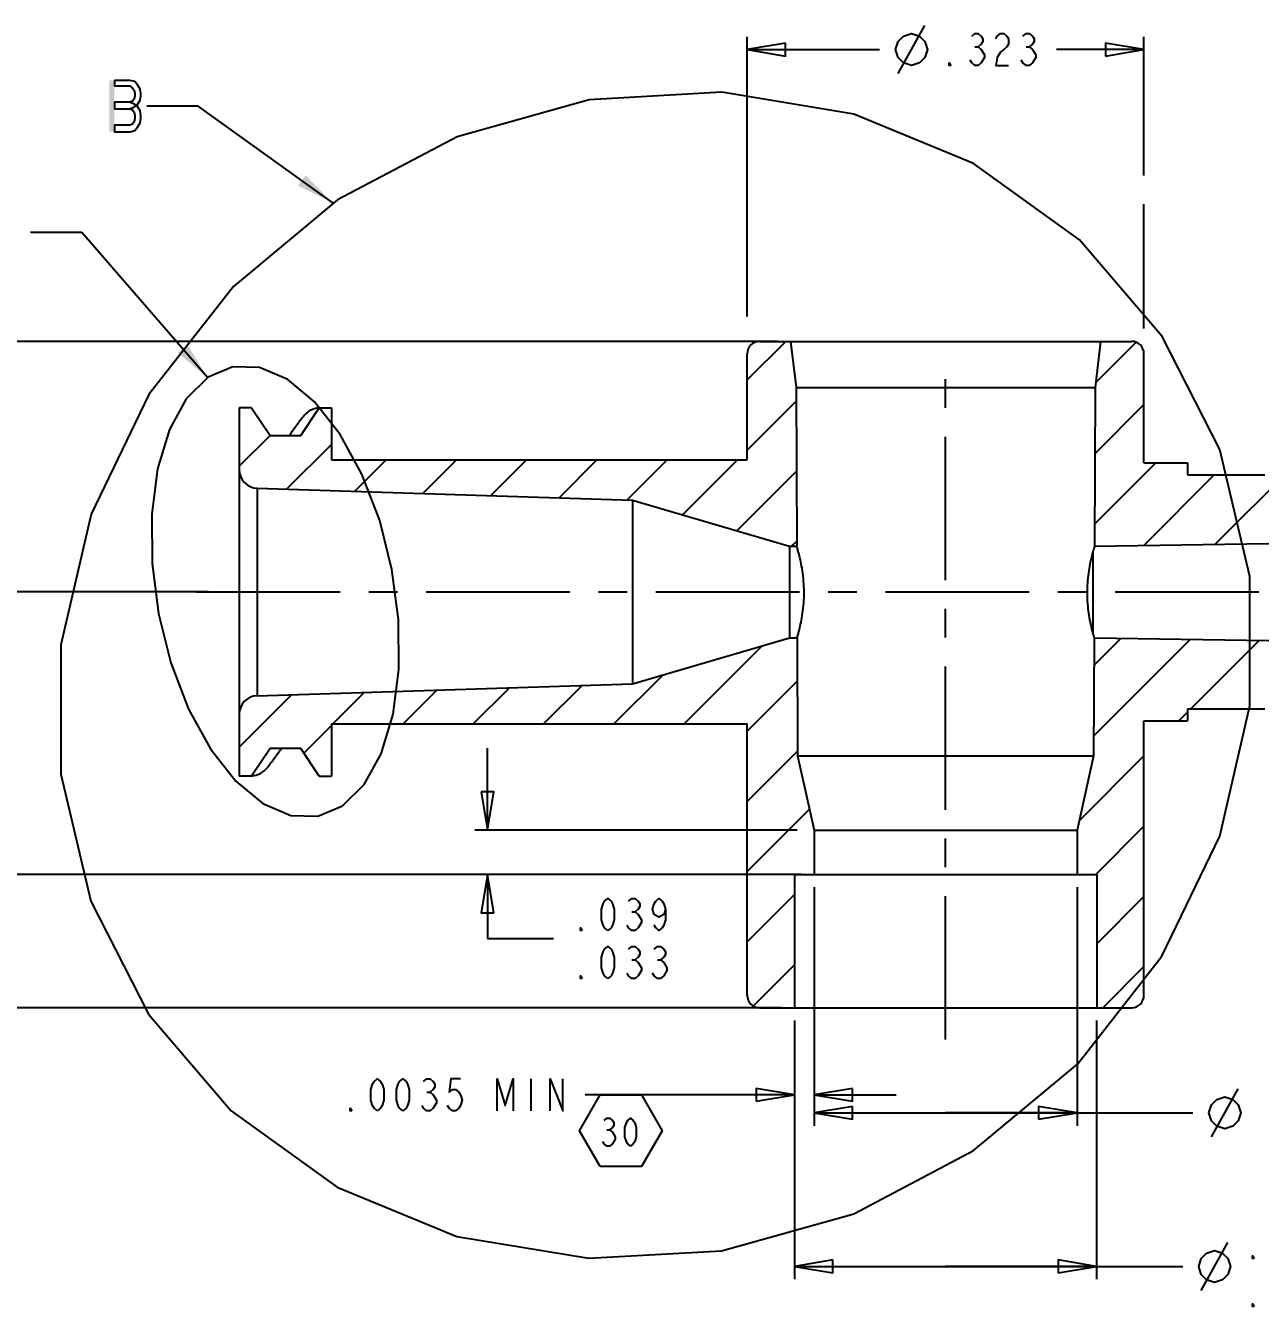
# Model space of a CAD drawing. Extents: x 0 to 34, y 0 to 22.
# Drawn here: x 11.95 to 17.98, y 7.23 to 13.49 of the extents above; entities that cross this region are included whole.
import ezdxf

# ---------------------------------------------------------------- set-up
doc = ezdxf.new("R2010")
doc.units = 0
doc.header["$LTSCALE"] = 1.87
doc.header["$MEASUREMENT"] = 0
doc.linetypes.add('CENTER', pattern=[0.6, 0.375, -0.075, 0.075, -0.075])
doc.linetypes.add('PHANTOM', pattern=[0.8, 0.45, -0.05, 0.1, -0.05, 0.1, -0.05])
doc.layers.get('0').update_dxf_attribs({"linetype": 'CONTINUOUS'})
for name, color, linetype in [('DEFAULT_1', 7, 'CENTER'), ('DEFAULT_3', 7, 'PHANTOM'), ('DETAIL_ITEMS', 7, 'CONTINUOUS')]:
    doc.layers.add(name, color=color, linetype=linetype)
doc.dimstyles.new('DIMSTYLE_1', dxfattribs={"dimtxt": 0.15625, "dimasz": 0.18, "dimexe": 0.18, "dimexo": 0.0625, "dimgap": 0.09, "dimtad": 0, "dimtih": 1, "dimtoh": 1, "dimdec": 4, "dimlfac": 0.166667, "dimzin": 0, "dimdsep": 46, "dimtxsty": 'Standard', "dimcen": 0.09, "dimadec": 0, "dimazin": 0, "dimtp": 0.003, "dimtm": 0.003, "dimtfac": 1, "dimtdec": 4, "dimtofl": 0, "dimtmove": 0, "dimatfit": 0, "dimfxl": 0, "dimtolj": 1, "dimtzin": 0, "dimarcsym": 0})
doc.dimstyles.new('DIMSTYLE_12', dxfattribs={"dimtxt": 0.15625, "dimasz": 0.18, "dimexe": 0.18, "dimexo": 0.0625, "dimgap": 0.09, "dimtad": 0, "dimtih": 1, "dimtoh": 1, "dimdec": 4, "dimlfac": 0.166667, "dimzin": 0, "dimdsep": 46, "dimtxsty": 'Standard', "dimcen": 0.09, "dimadec": 0, "dimazin": 0, "dimtp": 0.014, "dimtm": 0.006, "dimtfac": 1, "dimtdec": 4, "dimtofl": 0, "dimtmove": 0, "dimatfit": 0, "dimfxl": 0, "dimtolj": 1, "dimtzin": 0, "dimarcsym": 0})
doc.dimstyles.new('DIMSTYLE_2', dxfattribs={"dimtxt": 0.15625, "dimasz": 0.18, "dimexe": 0.18, "dimexo": 0.0625, "dimgap": 0.09, "dimtad": 0, "dimtih": 1, "dimtoh": 1, "dimdec": 4, "dimlfac": 0.166667, "dimzin": 0, "dimdsep": 46, "dimtxsty": 'Standard', "dimcen": 0.09, "dimadec": 0, "dimazin": 0, "dimtp": 0.005, "dimtm": 0.005, "dimtfac": 1, "dimtdec": 4, "dimtofl": 0, "dimtmove": 0, "dimatfit": 0, "dimfxl": 0, "dimtolj": 1, "dimtzin": 0, "dimarcsym": 0})
doc.dimstyles.new('DIMSTYLE_3', dxfattribs={"dimtxt": 0.15625, "dimasz": 0.18, "dimexe": 0.18, "dimexo": 0.0625, "dimgap": 0.09, "dimtad": 0, "dimtih": 1, "dimtoh": 1, "dimdec": 4, "dimlfac": 0.166667, "dimzin": 0, "dimdsep": 46, "dimtxsty": 'Standard', "dimcen": 0.09, "dimadec": 0, "dimazin": 0, "dimtp": 0.0075, "dimtm": 0.0075, "dimtfac": 1, "dimtdec": 4, "dimtofl": 0, "dimtmove": 0, "dimatfit": 0, "dimfxl": 0, "dimtolj": 1, "dimtzin": 0, "dimarcsym": 0})
doc.dimstyles.new('DIMSTYLE_5', dxfattribs={"dimtxt": 0.15625, "dimasz": 0.18, "dimexe": 0.18, "dimexo": 0.0625, "dimgap": 0.09, "dimtad": 0, "dimtih": 1, "dimtoh": 1, "dimdec": 4, "dimlfac": 0.166667, "dimzin": 0, "dimdsep": 46, "dimtxsty": 'Standard', "dimcen": 0.09, "dimadec": 0, "dimazin": 0, "dimtp": 0.002, "dimtm": 0.002, "dimtfac": 1, "dimtdec": 4, "dimtofl": 0, "dimtmove": 0, "dimatfit": 0, "dimfxl": 0, "dimtolj": 1, "dimtzin": 0, "dimarcsym": 0})
doc.dimstyles.new('DIMSTYLE_6', dxfattribs={"dimtxt": 0.15625, "dimasz": 0.18, "dimexe": 0.18, "dimexo": 0.0625, "dimgap": 0.09, "dimtad": 0, "dimtih": 1, "dimtoh": 1, "dimdec": 4, "dimlfac": 0.166667, "dimzin": 0, "dimdsep": 46, "dimtxsty": 'Standard', "dimcen": 0.09, "dimadec": 0, "dimazin": 0, "dimtp": 0.006, "dimtm": 0.006, "dimtfac": 1, "dimtdec": 4, "dimtofl": 0, "dimtmove": 0, "dimatfit": 0, "dimfxl": 0, "dimtolj": 1, "dimtzin": 0, "dimarcsym": 0})

# ---------------------------------------------------------------- blocks, each defined once
blk = doc.blocks.new('*D0')
at = {"color": 2, "linetype": 'Continuous'}
for p, q in [((15.4761, 12.0659), (15.4761, 13.4319)), ((17.4141, 12.7543), (17.4141, 13.4319)), ((15.4761, 13.3694), (16.1223, 13.3694)), ((17.4141, 13.3694), (16.9869, 13.3694)), ((17.4141, 12.0066), (17.4141, 12.6144))]:
    blk.add_line(p, q, dxfattribs=at)
for points in [[(15.6636, 13.4006), (15.4761, 13.3694), (15.6636, 13.3381), (15.6636, 13.4006)], [(17.2266, 13.3381), (17.4141, 13.3694), (17.2266, 13.4006), (17.2266, 13.3381)]]:
    blk.add_lwpolyline(points, dxfattribs=at)
blk = doc.blocks.new('*D1')
at = {"color": 2, "linetype": 'Continuous'}
for p, q in [((15.4235, 11.944), (11.4188, 11.944)), ((11.4813, 11.944), (11.4813, 11.6313)), ((11.4813, 10.72), (11.4813, 11.3188)), ((11.8376, 10.72), (11.4188, 10.72))]:
    blk.add_line(p, q, dxfattribs=at)
for points in [[(11.5126, 11.7565), (11.4813, 11.944), (11.4501, 11.7565), (11.5126, 11.7565)], [(11.4501, 10.9075), (11.4813, 10.72), (11.5126, 10.9075), (11.4501, 10.9075)]]:
    blk.add_lwpolyline(points, dxfattribs=at)
blk = doc.blocks.new('*D2')
at = {"color": 2, "linetype": 'Continuous'}
for p, q in [((15.4235, 11.944), (9.7908, 11.944)), ((9.8533, 11.944), (9.8533, 10.5689)), ((9.8533, 8.689), (9.8533, 10.022)), ((15.4532, 8.689), (9.7908, 8.689))]:
    blk.add_line(p, q, dxfattribs=at)
for points in [[(9.8845, 11.7565), (9.8533, 11.944), (9.822, 11.7565), (9.8845, 11.7565)], [(9.822, 8.8765), (9.8533, 8.689), (9.8845, 8.8765), (9.822, 8.8765)]]:
    blk.add_lwpolyline(points, dxfattribs=at)
blk = doc.blocks.new('*D7')
at = {"color": 2, "linetype": 'Continuous'}
for p, q in [((15.8031, 9.2775), (15.8031, 8.1125)), ((17.0871, 9.2775), (17.0871, 8.1125)), ((15.8031, 8.175), (16.4451, 8.175)), ((17.0871, 8.175), (16.4451, 8.175)), ((16.4451, 8.175), (17.6532, 8.175))]:
    blk.add_line(p, q, dxfattribs=at)
for points in [[(15.9906, 8.2063), (15.8031, 8.175), (15.9906, 8.1438), (15.9906, 8.2063)], [(16.8996, 8.1438), (17.0871, 8.175), (16.8996, 8.2063), (16.8996, 8.1438)]]:
    blk.add_lwpolyline(points, dxfattribs=at)
blk = doc.blocks.new('*D9')
at = {"color": 2, "linetype": 'Continuous'}
for p, q in [((15.7071, 8.6265), (15.7071, 7.3625)), ((17.1831, 8.6265), (17.1831, 7.3625)), ((15.7071, 7.425), (16.4451, 7.425)), ((17.1831, 7.425), (16.4451, 7.425)), ((16.4451, 7.425), (17.6032, 7.425))]:
    blk.add_line(p, q, dxfattribs=at)
for points in [[(15.8946, 7.4563), (15.7071, 7.425), (15.8946, 7.3938), (15.8946, 7.4563)], [(16.9956, 7.3938), (17.1831, 7.425), (16.9956, 7.4563), (16.9956, 7.3938)]]:
    blk.add_lwpolyline(points, dxfattribs=at)
blk = doc.blocks.new('*D10')
at = {"color": 2, "linetype": 'Continuous'}
for p, q in [((14.2077, 9.556), (14.2077, 9.956)), ((15.7199, 9.556), (14.1452, 9.556)), ((15.5966, 9.34), (14.1452, 9.34)), ((14.2077, 9.34), (14.2077, 9.0265)), ((14.2077, 9.0265), (14.5296, 9.0265))]:
    blk.add_line(p, q, dxfattribs=at)
for points in [[(14.1765, 9.7435), (14.2077, 9.556), (14.239, 9.7435), (14.1765, 9.7435)], [(14.239, 9.1525), (14.2077, 9.34), (14.1765, 9.1525), (14.239, 9.1525)]]:
    blk.add_lwpolyline(points, dxfattribs=at)
blk = doc.blocks.new('*D22')
at = {"color": 2, "linetype": 'Continuous'}
for p, q in [((12.8446, 10.72), (11.4364, 10.72)), ((11.4989, 10.72), (11.4989, 10.3345)), ((11.4989, 9.34), (11.4989, 9.7876)), ((15.5915, 9.34), (11.4364, 9.34))]:
    blk.add_line(p, q, dxfattribs=at)
for points in [[(11.5302, 10.5325), (11.4989, 10.72), (11.4677, 10.5325), (11.5302, 10.5325)], [(11.4677, 9.5275), (11.4989, 9.34), (11.5302, 9.5275), (11.4677, 9.5275)]]:
    blk.add_lwpolyline(points, dxfattribs=at)
blk = doc.blocks.new('*D27')
at = {"color": 2, "linetype": 'Continuous'}
for p, q in [((15.6254, 11.944), (10.5093, 11.944)), ((10.5718, 11.944), (10.5718, 11.0008)), ((10.5718, 9.34), (10.5718, 10.6883)), ((15.7406, 9.34), (10.5093, 9.34))]:
    blk.add_line(p, q, dxfattribs=at)
for points in [[(10.6031, 11.7565), (10.5718, 11.944), (10.5406, 11.7565), (10.6031, 11.7565)], [(10.5406, 9.5275), (10.5718, 9.34), (10.6031, 9.5275), (10.5406, 9.5275)]]:
    blk.add_lwpolyline(points, dxfattribs=at)
blk = doc.blocks.new('*D45')
at = {"color": 2, "linetype": 'Continuous'}
for p, q in [((15.6446, 9.34), (11.1703, 9.34)), ((11.2328, 9.34), (11.2328, 9.1449)), ((11.2328, 8.689), (11.2328, 8.8324)), ((15.6446, 8.689), (11.1703, 8.689))]:
    blk.add_line(p, q, dxfattribs=at)
for points in [[(11.2641, 9.1525), (11.2328, 9.34), (11.2016, 9.1525), (11.2641, 9.1525)], [(11.2016, 8.8765), (11.2328, 8.689), (11.2641, 8.8765), (11.2016, 8.8765)]]:
    blk.add_lwpolyline(points, dxfattribs=at)
blk = doc.blocks.new('*D46')
at = {"color": 2, "linetype": 'Continuous'}
for p, q in [((15.8031, 9.2775), (15.8031, 8.2009)), ((15.7071, 8.6265), (15.7071, 8.2009)), ((15.7071, 8.2634), (14.6847, 8.2634)), ((15.8031, 8.2634), (16.2031, 8.2634))]:
    blk.add_line(p, q, dxfattribs=at)
for points in [[(15.5196, 8.2321), (15.7071, 8.2634), (15.5196, 8.2946), (15.5196, 8.2321)], [(15.9906, 8.2946), (15.8031, 8.2634), (15.9906, 8.2321), (15.9906, 8.2946)]]:
    blk.add_lwpolyline(points, dxfattribs=at)
blk = doc.blocks.new('INSPECT_BL18')
at = {"color": 2, "linetype": 'Continuous'}
for p, q in [((14.6569, 8.088), (14.7579, 8.263)), ((14.7579, 8.263), (14.96, 8.263)), ((14.96, 8.263), (15.061, 8.088)), ((14.7579, 7.913), (14.6569, 8.088)), ((14.7906, 8.0921), (14.8042, 8.0921)), ((15.061, 8.088), (14.96, 7.913)), ((14.96, 7.913), (14.7579, 7.913))]:
    blk.add_line(p, q, dxfattribs=at)
for points in [[(14.777, 8.1374), (14.7906, 8.1487), (14.8042, 8.1487), (14.8178, 8.1374), (14.8246, 8.1261), (14.8246, 8.1148), (14.8178, 8.1035), (14.8042, 8.0921), (14.8178, 8.0808), (14.8246, 8.0695), (14.8314, 8.0582), (14.8314, 8.0469), (14.8246, 8.0356), (14.8178, 8.0242), (14.8042, 8.0129), (14.7906, 8.0129), (14.777, 8.0242), (14.7702, 8.0356)], [(14.906, 8.0129), (14.8925, 8.0242), (14.8857, 8.0356), (14.8789, 8.0582), (14.8789, 8.1035), (14.8857, 8.1261), (14.8925, 8.1374), (14.906, 8.1487), (14.9196, 8.1374), (14.9264, 8.1261), (14.9332, 8.1035), (14.9332, 8.0582), (14.9264, 8.0356), (14.9196, 8.0242), (14.906, 8.0129)]]:
    blk.add_lwpolyline(points, dxfattribs=at)

msp = doc.modelspace()

# ---------------------------------------------------------------- linework, layer by layer
at = {"color": 2, "linetype": 'Continuous'}
for p, q in [((16.21342, 13.25221), (16.34363, 13.48659)), ((16.58842, 13.38242), (16.60405, 13.38242)), ((16.83842, 13.38242), (16.85405, 13.38242)), ((12.22568, 12.47613), (11.97568, 12.47613)), ((12.8402, 11.76693), (12.22568, 12.47613)), ((15.47611, 11.75602), (15.66405, 11.94396)), ((17.17839, 11.74236), (17.37557, 11.93954)), ((15.47611, 11.41283), (15.71489, 11.65161)), ((17.17426, 11.39504), (17.41411, 11.63489)), ((12.99511, 11.33414), (13.14592, 11.48496)), ((13.22651, 11.22236), (13.44511, 11.44096)), ((13.55911, 11.21177), (13.7123, 11.36496)), ((13.8917, 11.20118), (14.05549, 11.36496)), ((14.2243, 11.19058), (14.39867, 11.36496)), ((14.55689, 11.17999), (14.74186, 11.36496)), ((14.88949, 11.1694), (15.08505, 11.36496)), ((15.16006, 11.09678), (15.42824, 11.36496)), ((17.17282, 11.05042), (17.47236, 11.34996)), ((15.42545, 11.01898), (15.71631, 11.30985)), ((17.41295, 10.94736), (17.75705, 11.29146)), ((17.76163, 10.95285), (18.13207, 11.32329)), ((15.69311, 10.94346), (15.71774, 10.96808)), ((15.1678, 10.07496), (15.5504, 10.45756)), ((17.16851, 10.01654), (17.64094, 10.48897)), ((17.16995, 10.36117), (17.30307, 10.49429)), ((17.64362, 10.14846), (17.97881, 10.48365)), ((14.48142, 10.07496), (14.67, 10.26353)), ((14.82461, 10.07496), (15.0649, 10.31524)), ((15.47611, 10.04008), (15.72058, 10.28455)), ((12.99511, 9.96139), (13.25208, 10.21837)), ((13.45186, 10.07496), (13.60656, 10.22966)), ((13.79505, 10.07496), (13.96104, 10.24095)), ((14.13824, 10.07496), (14.31552, 10.25224)), ((17.58512, 10.08996), (17.62711, 10.13195)), ((13.30981, 9.93291), (13.44511, 10.0682)), ((15.47611, 9.69689), (15.72201, 9.94279)), ((17.09745, 9.60229), (17.41411, 9.91895)), ((15.47611, 9.3537), (15.78035, 9.65794)), ((17.1783, 9.33996), (17.41411, 9.57576)), ((15.47611, 9.01051), (15.70711, 9.24151)), ((17.18311, 9.00157), (17.41411, 9.23257)), ((14.91243, 9.15672), (14.92805, 9.15672)), ((14.91243, 8.92235), (14.92805, 8.92235)), ((15.03743, 8.92235), (15.05305, 8.92235)), ((15.50638, 8.6976), (15.70711, 8.89833)), ((17.21368, 8.68896), (17.41411, 8.88939)), ((14.41911, 8.34152), (14.41911, 8.18527)), ((13.91129, 8.27641), (13.92692, 8.27641)), ((17.74437, 8.05782), (17.87458, 8.29219)), ((17.69437, 7.30782), (17.82458, 7.54219))]:
    msp.add_line(p, q, dxfattribs=at)
at = {"color": 7, "linetype": 'Continuous'}
for p, q in [((15.53611, 11.94396), (17.35411, 11.94396)), ((15.68789, 11.94396), (15.71461, 11.71896)), ((17.20233, 11.94396), (17.17561, 11.71896)), ((15.47611, 11.36496), (15.47611, 11.88396)), ((17.41411, 11.34996), (17.41411, 11.88396)), ((15.71461, 11.71896), (15.71784, 10.94346)), ((15.71461, 11.71896), (17.17561, 11.71896)), ((17.17561, 11.71896), (17.17238, 10.94357)), ((12.99511, 11.61996), (12.99511, 9.81996)), ((13.05511, 11.61996), (12.99511, 11.61996)), ((13.05511, 11.61996), (13.14511, 11.48496)), ((13.29511, 11.48496), (13.38511, 11.61996)), ((13.38511, 11.61996), (13.44511, 11.61996)), ((13.44511, 11.61996), (13.44511, 11.36496)), ((13.14511, 11.48496), (13.29511, 11.48496)), ((13.44511, 11.36496), (15.47611, 11.36496)), ((17.41411, 11.34996), (17.62711, 11.34996)), ((17.62711, 11.34996), (17.62711, 11.29146)), ((17.62711, 11.29146), (18.00511, 11.29146)), ((13.08224, 11.22696), (13.08224, 10.21296)), ((13.08224, 11.22696), (14.91511, 11.16858)), ((14.91511, 11.16858), (14.91511, 10.27134)), ((14.91511, 11.16858), (15.68311, 10.94346)), ((17.17238, 10.94357), (18.78511, 10.96896)), ((15.68311, 10.94346), (15.68311, 10.49646)), ((15.68311, 10.94346), (15.71784, 10.94346)), ((17.16511, 10.91891), (17.16511, 10.51496)), ((14.91511, 10.27134), (15.68311, 10.49646)), ((15.68311, 10.49646), (15.7197, 10.49646)), ((15.7197, 10.49646), (15.72211, 9.91896)), ((17.17051, 10.49637), (17.16811, 9.91896)), ((17.17051, 10.49637), (18.78511, 10.47096)), ((13.08224, 10.21296), (14.91511, 10.27134)), ((17.62711, 10.14846), (18.00511, 10.14846)), ((17.62711, 10.14846), (17.62711, 10.08996)), ((13.44511, 10.07496), (13.44511, 9.81996)), ((13.44511, 10.07496), (15.47611, 10.07496)), ((15.47611, 8.74896), (15.47611, 10.07496)), ((17.41411, 10.08996), (17.62711, 10.08996)), ((17.41411, 8.74896), (17.41411, 10.08996)), ((13.14511, 9.95496), (13.05511, 9.81996)), ((13.29511, 9.95496), (13.14511, 9.95496)), ((13.38511, 9.81996), (13.29511, 9.95496)), ((15.72211, 9.91896), (15.80311, 9.55596)), ((15.72211, 9.91896), (17.16811, 9.91896)), ((17.16811, 9.91896), (17.08711, 9.55596)), ((13.05511, 9.81996), (12.99511, 9.81996)), ((13.38511, 9.81996), (13.44511, 9.81996)), ((15.80311, 9.55596), (15.80311, 9.33996)), ((15.80311, 9.55596), (17.08711, 9.55596)), ((17.08711, 9.55596), (17.08711, 9.33996)), ((15.70711, 9.33996), (15.70711, 8.68896)), ((15.70711, 9.33996), (17.18311, 9.33996)), ((17.18311, 9.33996), (17.18311, 8.68896)), ((15.53611, 8.68896), (17.35411, 8.68896))]:
    msp.add_line(p, q, dxfattribs=at)
at = {"color": 2, "linetype": 'Continuous'}
for points in [[(16.2004, 13.3694), (16.21342, 13.40846), (16.23946, 13.4345), (16.27853, 13.44752), (16.31759, 13.4345), (16.34363, 13.40846), (16.35665, 13.3694), (16.34363, 13.33034), (16.31759, 13.30429), (16.27853, 13.29127), (16.23946, 13.30429), (16.21342, 13.33034), (16.2004, 13.3694)], [(16.5728, 13.4345), (16.58842, 13.44752), (16.60405, 13.44752), (16.61967, 13.4345), (16.62748, 13.42148), (16.62748, 13.40846), (16.61967, 13.39544), (16.60405, 13.38242), (16.61967, 13.3694), (16.62748, 13.35638), (16.6353, 13.34336), (16.6353, 13.33034), (16.61967, 13.30429)], [(16.68999, 13.42148), (16.6978, 13.4345), (16.71342, 13.44752), (16.72905, 13.44752), (16.74467, 13.4345), (16.75249, 13.42148), (16.75249, 13.39544), (16.74467, 13.38242), (16.72905, 13.3694), (16.71342, 13.35638), (16.6978, 13.33034), (16.68999, 13.29127), (16.75249, 13.29127)], [(16.8228, 13.4345), (16.83842, 13.44752), (16.85405, 13.44752), (16.86967, 13.4345), (16.87748, 13.42148), (16.87748, 13.40846), (16.86967, 13.39544), (16.85405, 13.38242), (16.86967, 13.3694), (16.87748, 13.35638), (16.8853, 13.34336), (16.8853, 13.33034), (16.86967, 13.30429)], [(16.47124, 13.29127), (16.46342, 13.29127), (16.46342, 13.30429), (16.47124, 13.29127)], [(16.61967, 13.30429), (16.60405, 13.29127), (16.58842, 13.29127), (16.5728, 13.30429), (16.56499, 13.31731)], [(16.86967, 13.30429), (16.85405, 13.29127), (16.83842, 13.29127), (16.8228, 13.30429), (16.81498, 13.31731)], [(14.79524, 9.06558), (14.77961, 9.0786), (14.7718, 9.09162), (14.76399, 9.11766), (14.76399, 9.16975), (14.7718, 9.19579), (14.77961, 9.20881), (14.79524, 9.22183), (14.81086, 9.20881), (14.81868, 9.19579), (14.82649, 9.16975), (14.82649, 9.11766), (14.81868, 9.09162), (14.81086, 9.0786), (14.79524, 9.06558)], [(14.8968, 9.20881), (14.91243, 9.22183), (14.92805, 9.22183), (14.94368, 9.20881), (14.95149, 9.19579), (14.95149, 9.18277), (14.94368, 9.16975), (14.92805, 9.15672), (14.94368, 9.1437)], [(15.07649, 9.16975), (15.06868, 9.1437), (15.04524, 9.13068), (15.0218, 9.1437), (15.01399, 9.16975), (15.0218, 9.19579), (15.02961, 9.20881), (15.04524, 9.22183), (15.06086, 9.20881), (15.06868, 9.19579), (15.07649, 9.16975), (15.07649, 9.11766), (15.06868, 9.09162), (15.06086, 9.0786), (15.04524, 9.06558), (15.02961, 9.0786), (15.0218, 9.09162)], [(14.94368, 9.1437), (14.9593, 9.11766), (14.9593, 9.10464)], [(14.67024, 9.06558), (14.66243, 9.06558), (14.66243, 9.0786), (14.67024, 9.06558)], [(14.9593, 9.10464), (14.94368, 9.0786), (14.92805, 9.06558), (14.91243, 9.06558), (14.8968, 9.0786), (14.88899, 9.09162)], [(14.79524, 8.8312), (14.77961, 8.84422), (14.7718, 8.85724), (14.76399, 8.88329), (14.76399, 8.93537), (14.7718, 8.96141), (14.77961, 8.97443), (14.79524, 8.98745), (14.81086, 8.97443), (14.81868, 8.96141), (14.82649, 8.93537), (14.82649, 8.88329), (14.81868, 8.85724), (14.81086, 8.84422), (14.79524, 8.8312)], [(14.8968, 8.97443), (14.91243, 8.98745), (14.92805, 8.98745), (14.94368, 8.97443), (14.95149, 8.96141), (14.95149, 8.94839), (14.94368, 8.93537), (14.92805, 8.92235), (14.94368, 8.90933)], [(15.0218, 8.97443), (15.03743, 8.98745), (15.05305, 8.98745), (15.06868, 8.97443), (15.07649, 8.96141), (15.07649, 8.94839), (15.06868, 8.93537), (15.05305, 8.92235), (15.06868, 8.90933), (15.0843, 8.88329)], [(14.94368, 8.90933), (14.9593, 8.88329), (14.9593, 8.87027)], [(14.67024, 8.8312), (14.66243, 8.8312), (14.66243, 8.84422), (14.67024, 8.8312)], [(14.9593, 8.87027), (14.94368, 8.84422), (14.92805, 8.8312), (14.91243, 8.8312), (14.8968, 8.84422), (14.88899, 8.85724)], [(15.06868, 8.84422), (15.05305, 8.8312), (15.03743, 8.8312), (15.0218, 8.84422), (15.01399, 8.85724)], [(15.0843, 8.88329), (15.0843, 8.87027), (15.06868, 8.84422)], [(13.66911, 8.18527), (13.65348, 8.19829), (13.64567, 8.21131), (13.63786, 8.23735), (13.63786, 8.28943), (13.64567, 8.31548), (13.65348, 8.3285), (13.66911, 8.34152), (13.68473, 8.3285), (13.69254, 8.31548), (13.70036, 8.28943), (13.70036, 8.23735), (13.69254, 8.21131), (13.68473, 8.19829), (13.66911, 8.18527)], [(13.79411, 8.18527), (13.77848, 8.19829), (13.77067, 8.21131), (13.76286, 8.23735), (13.76286, 8.28943), (13.77067, 8.31548), (13.77848, 8.3285), (13.79411, 8.34152), (13.80973, 8.3285), (13.81754, 8.31548), (13.82536, 8.28943), (13.82536, 8.23735), (13.81754, 8.21131), (13.80973, 8.19829), (13.79411, 8.18527)], [(13.89567, 8.3285), (13.91129, 8.34152), (13.92692, 8.34152), (13.94254, 8.3285), (13.95036, 8.31548), (13.95036, 8.30245), (13.94254, 8.28943), (13.92692, 8.27641), (13.94254, 8.26339), (13.95817, 8.23735)], [(14.07536, 8.34152), (14.02848, 8.34152), (14.02067, 8.27641), (14.03629, 8.28943), (14.05192, 8.28943), (14.06754, 8.27641), (14.07536, 8.26339), (14.08317, 8.23735), (14.07536, 8.21131), (14.06754, 8.19829), (14.05192, 8.18527), (14.03629, 8.18527), (14.02067, 8.19829), (14.01286, 8.21131)], [(14.25504, 8.18527), (14.25504, 8.34152), (14.29411, 8.21131), (14.33317, 8.34152), (14.33317, 8.18527)], [(14.51286, 8.18527), (14.51286, 8.34152), (14.57536, 8.18527), (14.57536, 8.34152)], [(13.54411, 8.18527), (13.53629, 8.18527), (13.53629, 8.19829), (13.54411, 8.18527)], [(13.94254, 8.19829), (13.92692, 8.18527), (13.91129, 8.18527), (13.89567, 8.19829), (13.88786, 8.21131)], [(13.95817, 8.23735), (13.95817, 8.22433), (13.94254, 8.19829)], [(17.73135, 8.175), (17.74437, 8.21407), (17.77041, 8.24011), (17.80947, 8.25313), (17.84853, 8.24011), (17.87458, 8.21407), (17.8876, 8.175), (17.87458, 8.13594), (17.84853, 8.1099), (17.80947, 8.09688), (17.77041, 8.1099), (17.74437, 8.13594), (17.73135, 8.175)], [(17.68135, 7.425), (17.69437, 7.46407), (17.72041, 7.49011), (17.75947, 7.50313), (17.79854, 7.49011), (17.82458, 7.46407), (17.8376, 7.425), (17.82458, 7.38594), (17.79854, 7.3599), (17.75947, 7.34688), (17.72041, 7.3599), (17.69437, 7.38594), (17.68135, 7.425)], [(17.95218, 7.46407), (17.94437, 7.46407), (17.94437, 7.47709), (17.95218, 7.46407)], [(17.95218, 7.22969), (17.94437, 7.22969), (17.94437, 7.24271), (17.95218, 7.22969)]]:
    msp.add_lwpolyline(points, dxfattribs=at)
at = {"color": 7, "linetype": 'Continuous'}
for centre, radius, start, end in [((15.53611, 11.88396), 0.06, 90.000004, 180), ((17.35411, 11.88396), 0.06, 0, 89.999996), ((13.08511, 11.31691), 0.09, 180, 268.175736), ((13.08511, 10.123), 0.09, 91.824264, 180), ((15.53611, 8.74896), 0.06, 180, 269.999995), ((17.35411, 8.74896), 0.06, 270.000005, 360)]:
    msp.add_arc(centre, radius, start, end, dxfattribs=at)
for points in [[(13.38511, 11.61996), (13.34178, 11.60629), (13.29844, 11.56569), (13.28772, 11.55155)], [(13.28769, 11.55157), (13.25316, 11.50388), (13.23936, 11.48494)], [(15.7197, 10.49646), (15.72166, 10.503), (15.72719, 10.52251), (15.73486, 10.55308), (15.74293, 10.59263), (15.74983, 10.64075), (15.75362, 10.69342), (15.75338, 10.74652), (15.74914, 10.7992), (15.74183, 10.84729), (15.73344, 10.88682), (15.72553, 10.91741), (15.71985, 10.93693), (15.71784, 10.94346)], [(17.16511, 10.91891), (17.1578, 10.89106), (17.1499, 10.85525), (17.14265, 10.81157), (17.13773, 10.76296), (17.13621, 10.71307), (17.13828, 10.66317), (17.14359, 10.61558), (17.15084, 10.57394), (17.15843, 10.54024), (17.16511, 10.51496)], [(17.17238, 10.94357), (17.17155, 10.9409), (17.16906, 10.93265), (17.16511, 10.91891)], [(17.16511, 10.51496), (17.16914, 10.50094), (17.17051, 10.49637)], [(13.15252, 9.88835), (13.1863, 9.93499), (13.20086, 9.95498)], [(13.05511, 9.81996), (13.09844, 9.83363), (13.14177, 9.87423), (13.15249, 9.88837)]]:
    msp.add_spline(points, degree=3, dxfattribs=at)
at = {"color": 2, "linetype": 'Continuous'}
msp.add_solid([(12.8402, 11.76693), (12.6938, 11.88817), (12.74103, 11.9291)], dxfattribs=at)
at = {"layer": 'DEFAULT_1', "color": 2, "linetype": 'CENTER'}
for p, q in [((16.44511, 8.53321), (16.44511, 11.84556)), ((12.78621, 10.71996), (20.92511, 10.71996))]:
    msp.add_line(p, q, dxfattribs=at)
at = {"layer": 'DEFAULT_3', "color": 2, "linetype": 'PHANTOM'}
for points in [[(17.50283, 11.96855), (17.09896, 12.44021), (16.58215, 12.81295), (15.99769, 13.05413), (15.3527, 13.16079), (14.70372, 13.12358), (14.05865, 12.94297), (13.47403, 12.63477), (12.96602, 12.21206), (12.55286, 11.68478), (12.27075, 11.09913), (12.12314, 10.46227), (12.12296, 9.83), (12.27022, 9.21004), (12.55201, 8.65672), (12.95588, 8.18506), (13.47269, 7.81231), (14.05715, 7.57113), (14.70214, 7.46448), (15.35112, 7.50168), (15.99619, 7.68229), (16.58081, 7.99049), (17.08882, 8.41321), (17.50198, 8.94049), (17.78409, 9.52614), (17.9317, 10.163), (17.93188, 10.79527), (17.78462, 11.41522), (17.50283, 11.96855)], [(13.37849, 9.62383), (13.49917, 9.67469), (13.60551, 9.77968), (13.6882, 9.92959), (13.74622, 10.1226), (13.77449, 10.34179), (13.77267, 10.58449), (13.74091, 10.82943), (13.68103, 11.06906), (13.59411, 11.29566), (13.48775, 11.48939), (13.36326, 11.64789), (13.23154, 11.75725), (13.0942, 11.81616), (12.96327, 11.81943), (12.84259, 11.76857), (12.73624, 11.66359), (12.65356, 11.51368), (12.59553, 11.32067), (12.56726, 11.10147), (12.56909, 10.85878), (12.60085, 10.61384), (12.66073, 10.37421), (12.74765, 10.14761), (12.85401, 9.95387), (12.9785, 9.79538), (13.11022, 9.68602), (13.24756, 9.62711), (13.37849, 9.62383)]]:
    msp.add_lwpolyline(points, dxfattribs=at)
at = {"layer": 'DETAIL_ITEMS', "color": 2, "linetype": 'Continuous'}
for p, q in [((12.79374, 13.09346), (12.54374, 13.09346)), ((13.4524, 12.62017), (12.79374, 13.09346))]:
    msp.add_line(p, q, dxfattribs=at)
for points in [[(12.38541, 13.21846), (12.38541, 13.19186), (12.46041, 13.19186), (12.47291, 13.18123), (12.48124, 13.17059), (12.48541, 13.15463), (12.48541, 13.14399), (12.48124, 13.12803), (12.47291, 13.1174), (12.46041, 13.11208), (12.38541, 13.11208), (12.38541, 13.08016), (12.46041, 13.08016), (12.48541, 13.0908), (12.49791, 13.10144), (12.51041, 13.12272), (12.51457, 13.14399), (12.51457, 13.15463), (12.51041, 13.17591), (12.49791, 13.19718), (12.48541, 13.21314), (12.46041, 13.21846), (12.38541, 13.21846)], [(12.38541, 13.11208), (12.38541, 13.08016), (12.46041, 13.08016), (12.47291, 13.07484), (12.48124, 13.0642), (12.48541, 13.04825), (12.48541, 13.03229), (12.48124, 13.01633), (12.47291, 13.00569), (12.46041, 13.00038), (12.38541, 13.00038), (12.38541, 12.96846), (12.46041, 12.96846), (12.48541, 12.97378), (12.49791, 12.98974), (12.51041, 13.01101), (12.51457, 13.03229), (12.51457, 13.04825), (12.51041, 13.06952), (12.49791, 13.0908), (12.48541, 13.10144), (12.46041, 13.11208), (12.38541, 13.11208)]]:
    msp.add_lwpolyline(points, close=True, dxfattribs=at)
for points in [[(12.36041, 12.96846), (12.36041, 13.21846), (12.38541, 12.96846), (12.38541, 13.21846)], [(13.4524, 12.62017), (13.2819, 12.70421), (13.31837, 12.75496)]]:
    msp.add_solid(points, dxfattribs=at)

# ---------------------------------------------------------------- block references
at = {"color": 2, "linetype": 'Continuous'}
msp.add_blockref('INSPECT_BL18', (0, 0), dxfattribs=at)

# ---------------------------------------------------------------- dimensions: what is measured, and where the dimension line sits
dim = msp.add_linear_dim(base=(17.41411, 13.3694), p1=(15.47611, 12.06587), p2=(17.41411, 12.00661), dimstyle='DIMSTYLE_1', dxfattribs=at)
dim.commit()
dim.dimension.update_dxf_attribs({"geometry": '*D0', "text_midpoint": (16.2004, 13.29127)})
for base, p1, p2, angle, dimstyle, picture, middle in [((9.85328, 11.94396), (15.45322, 8.68896), (15.42348, 11.94396), 90, 'DIMSTYLE_3', '*D2', (9.60328, 10.3345)), ((10.57184, 9.33996), (15.62539, 11.94396), (15.74061, 9.33996), 270, 'DIMSTYLE_2', '*D27', (10.32184, 10.76643)), ((11.48135, 10.71996), (15.42348, 11.94396), (11.83764, 10.71996), 270, 'DIMSTYLE_2', '*D1', (11.10635, 11.39688)), ((11.49893, 9.33996), (12.84463, 10.71996), (15.59153, 9.33996), 270, 'DIMSTYLE_6', '*D22', (11.24893, 10.10011)), ((14.20774, 9.55596), (15.59656, 9.33996), (15.71991, 9.55596), 90, 'DIMSTYLE_1', '*D10', (14.60774, 9.06558)), ((11.23284, 8.68896), (15.64461, 9.33996), (15.64461, 8.68896), 270, 'DIMSTYLE_2', '*D45', (10.85784, 8.91055)), ((15.70711, 8.26339), (15.80311, 9.27746), (15.70711, 8.62646), 180, 'DIMSTYLE_12', '*D46', (13.48161, 8.18527)), ((15.80311, 8.175), (17.08711, 9.27746), (15.80311, 9.27746), 180, 'DIMSTYLE_6', '*D7', (17.73135, 8.09688)), ((15.70711, 7.425), (17.18311, 8.62646), (15.70711, 8.62646), 180, 'DIMSTYLE_5', '*D9', (17.68135, 7.34688))]:
    dim = msp.add_linear_dim(base=base, p1=p1, p2=p2, angle=angle, dimstyle=dimstyle, dxfattribs=at)
    dim.commit()
    dim.dimension.update_dxf_attribs({"geometry": picture, "text_midpoint": middle})

doc.saveas('drawing.dxf')
